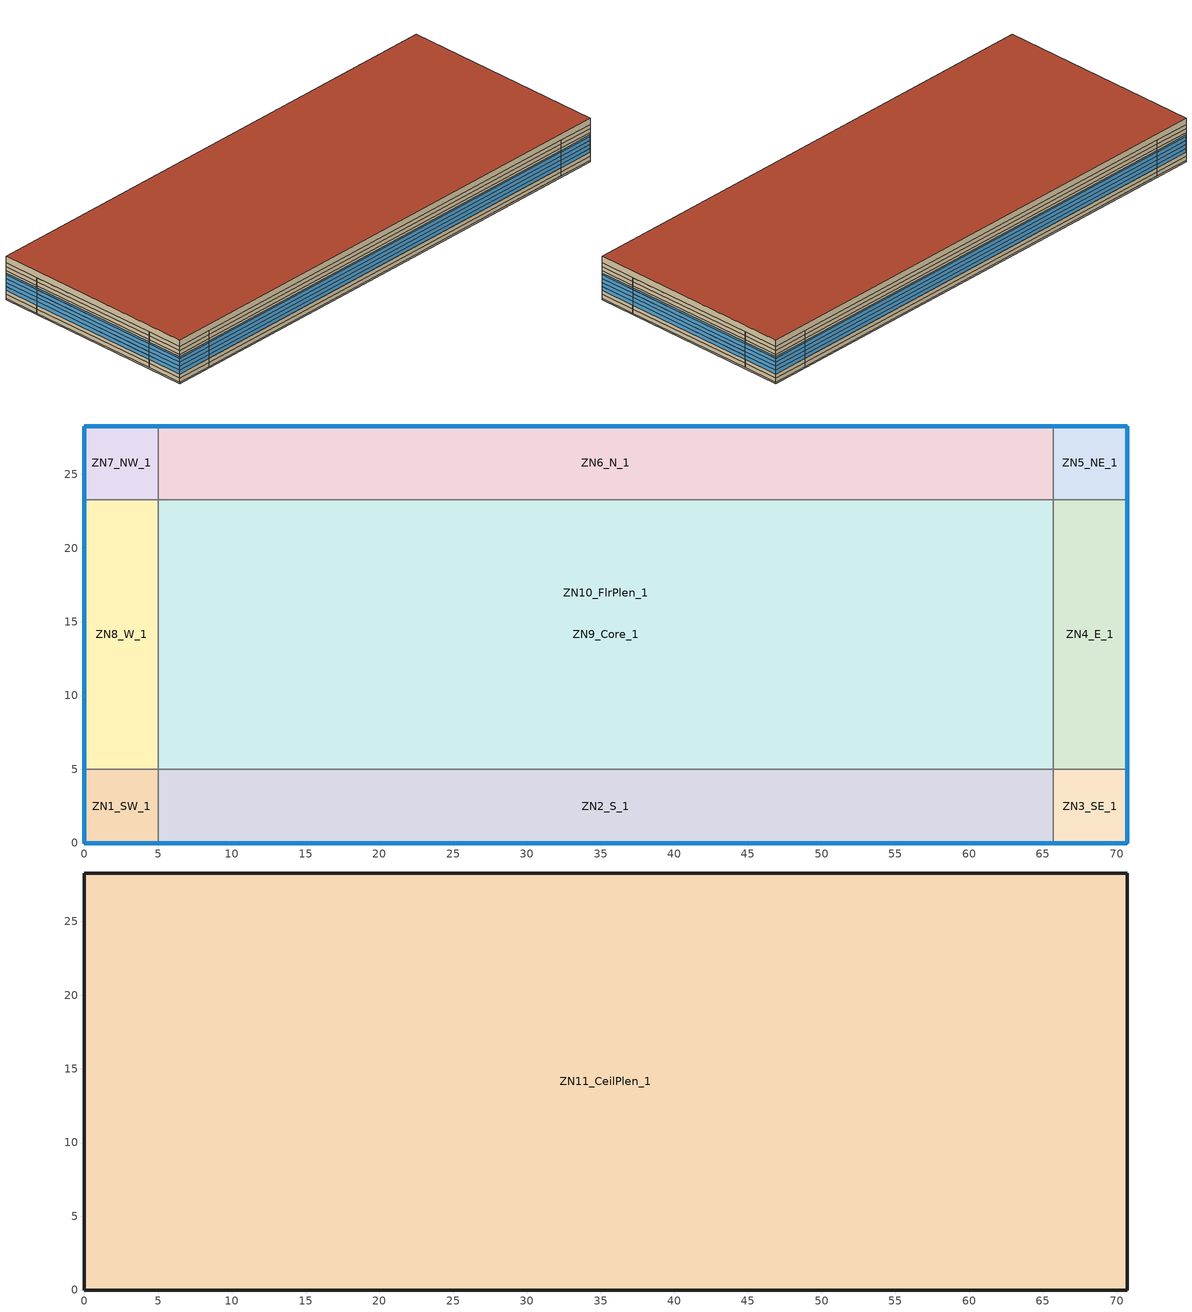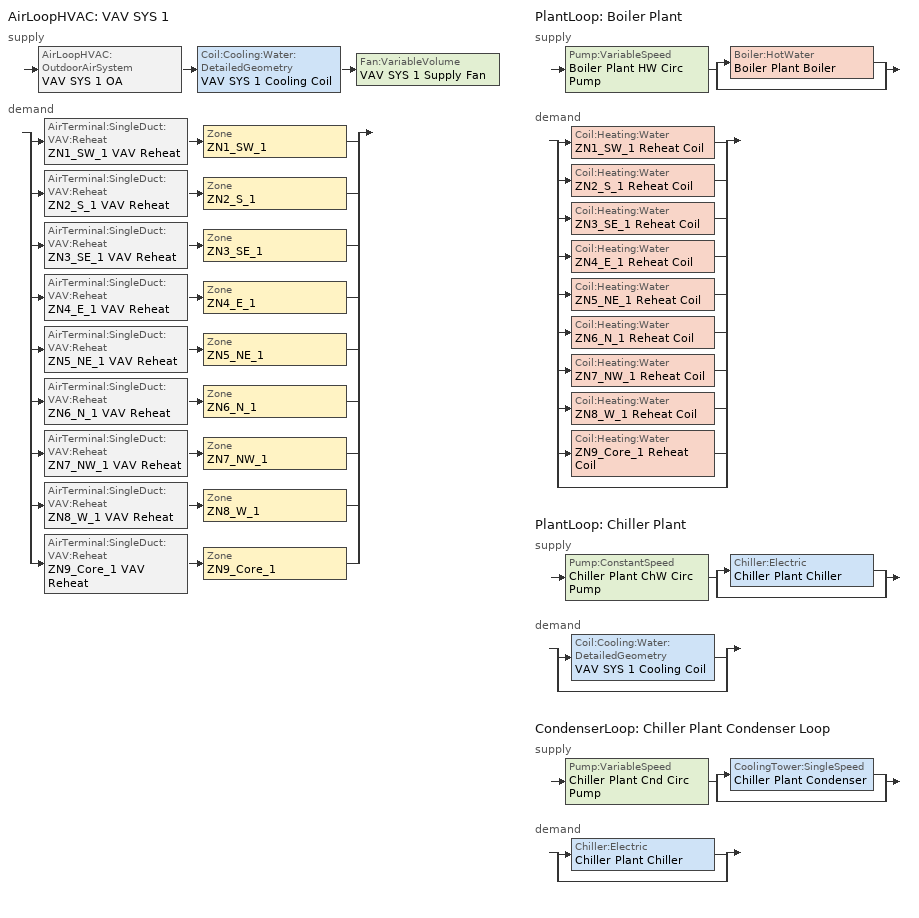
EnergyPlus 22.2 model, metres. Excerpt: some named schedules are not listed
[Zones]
ZN1_SW_1
 floor to ZN10_FlrPlen_1 (Raised-Floor-TopSide): 0,0 0,5 5,5 5,0 z0.2
 wall outside (Ext-wall): 0,5 0,0 5,0 z0.2:0.74; 0,5 0,0 5,0 z0.74:1.29; 0,5 0,0 5,0 z1.29:1.83; 0,5 0,0 5,0 z1.83:2.38; 0,5 0,0 5,0 z2.38:2.92; 0,5 0,0 5,0 z2.92:3.47; 0,5 0,0 5,0 z3.47:4.01; 0,5 0,0 5,0 z4.01:4.56; 0,5 0,0 5,0 z4.56:5.1
 wall to ZN2_S_1 (Int-Wall): 5,0 5,5 z0.2:0.74; 5,0 5,5 z0.74:1.29; 5,0 5,5 z1.29:1.83; 5,0 5,5 z1.83:2.38; 5,0 5,5 z2.38:2.92; 5,0 5,5 z2.92:3.47; 5,0 5,5 z3.47:4.01; 5,0 5,5 z4.01:4.56; 5,0 5,5 z4.56:5.1
 wall to ZN8_W_1 (Int-Wall): 5,5 0,5 z0.2:0.74; 5,5 0,5 z0.74:1.29; 5,5 0,5 z1.29:1.83; 5,5 0,5 z1.83:2.38; 5,5 0,5 z2.38:2.92; 5,5 0,5 z2.92:3.47; 5,5 0,5 z3.47:4.01; 5,5 0,5 z4.01:4.56; 5,5 0,5 z4.56:5.1
 window (nonnorth_window): 0.01,0 4.99,0 / 0,4.99 0,0.01 z1.31:1.82; 0.01,0 4.99,0 / 0,4.99 0,0.01 z1.84:2.37; 0.01,0 4.99,0 / 0,4.99 0,0.01 z2.39:2.91; 0.01,0 4.99,0 / 0,4.99 0,0.01 z2.93:3.46; 0.01,0 4.99,0 / 0,4.99 0,0.01 z3.48:3.69
ZN2_S_1
 floor to ZN10_FlrPlen_1 (Raised-Floor-TopSide): 5,0 5,5 65.71,5 65.71,0 z0.2
 wall outside (Ext-wall): 5,0 65.71,0 z0.2:0.74; 5,0 65.71,0 z0.74:1.29; 5,0 65.71,0 z1.29:1.83; 5,0 65.71,0 z1.83:2.38; 5,0 65.71,0 z2.38:2.92; 5,0 65.71,0 z2.92:3.47; 5,0 65.71,0 z3.47:4.01; 5,0 65.71,0 z4.01:4.56; 5,0 65.71,0 z4.56:5.1
 wall to ZN3_SE_1 (Int-Wall): 65.71,0 65.71,5 z0.2:0.74; 65.71,0 65.71,5 z0.74:1.29; 65.71,0 65.71,5 z1.29:1.83; 65.71,0 65.71,5 z1.83:2.38; 65.71,0 65.71,5 z2.38:2.92; 65.71,0 65.71,5 z2.92:3.47; 65.71,0 65.71,5 z3.47:4.01; 65.71,0 65.71,5 z4.01:4.56; 65.71,0 65.71,5 z4.56:5.1
 wall to ZN9_Core_1 (Int-Wall): 65.71,5 5,5 z0.2:0.74; 65.71,5 5,5 z0.74:1.29; 65.71,5 5,5 z1.29:1.83; 65.71,5 5,5 z1.83:2.38; 65.71,5 5,5 z2.38:2.92; 65.71,5 5,5 z2.92:3.47; 65.71,5 5,5 z3.47:4.01; 65.71,5 5,5 z4.01:4.56; 65.71,5 5,5 z4.56:5.1
 window (nonnorth_window): 5.01,0 65.7,0 z1.31:1.82; 5.01,0 65.7,0 z1.84:2.37; 5.01,0 65.7,0 z2.39:2.91; 5.01,0 65.7,0 z2.93:3.46; 5.01,0 65.7,0 z3.48:3.69
ZN3_SE_1
 floor to ZN10_FlrPlen_1 (Raised-Floor-TopSide): 65.71,0 65.71,5 70.71,5 70.71,0 z0.2
 wall outside (Ext-wall): 65.71,0 70.71,0 70.71,5 z0.2:0.74; 65.71,0 70.71,0 70.71,5 z0.74:1.29; 65.71,0 70.71,0 70.71,5 z1.29:1.83; 65.71,0 70.71,0 70.71,5 z1.83:2.38; 65.71,0 70.71,0 70.71,5 z2.38:2.92; 65.71,0 70.71,0 70.71,5 z2.92:3.47; 65.71,0 70.71,0 70.71,5 z3.47:4.01; 65.71,0 70.71,0 70.71,5 z4.01:4.56; 65.71,0 70.71,0 70.71,5 z4.56:5.1
 wall to ZN4_E_1 (Int-Wall): 70.71,5 65.71,5 z0.2:0.74; 70.71,5 65.71,5 z0.74:1.29; 70.71,5 65.71,5 z1.29:1.83; 70.71,5 65.71,5 z1.83:2.38; 70.71,5 65.71,5 z2.38:2.92; 70.71,5 65.71,5 z2.92:3.47; 70.71,5 65.71,5 z3.47:4.01; 70.71,5 65.71,5 z4.01:4.56; 70.71,5 65.71,5 z4.56:5.1
 window (nonnorth_window): 70.71,0.01 70.71,4.99 / 65.72,0 70.7,0 z1.31:1.82; 70.71,0.01 70.71,4.99 / 65.72,0 70.7,0 z1.84:2.37; 70.71,0.01 70.71,4.99 / 65.72,0 70.7,0 z2.39:2.91; 70.71,0.01 70.71,4.99 / 65.72,0 70.7,0 z2.93:3.46; 70.71,0.01 70.71,4.99 / 65.72,0 70.7,0 z3.48:3.69
ZN4_E_1
 floor to ZN10_FlrPlen_1 (Raised-Floor-TopSide): 65.71,5 65.71,23.28 70.71,23.28 70.71,5 z0.2
 wall outside (Ext-wall): 70.71,5 70.71,23.28 z0.2:0.74; 70.71,5 70.71,23.28 z0.74:1.29; 70.71,5 70.71,23.28 z1.29:1.83; 70.71,5 70.71,23.28 z1.83:2.38; 70.71,5 70.71,23.28 z2.38:2.92; 70.71,5 70.71,23.28 z2.92:3.47; 70.71,5 70.71,23.28 z3.47:4.01; 70.71,5 70.71,23.28 z4.01:4.56; 70.71,5 70.71,23.28 z4.56:5.1
 wall to ZN5_NE_1 (Int-Wall): 70.71,23.28 65.71,23.28 z0.2:0.74; 70.71,23.28 65.71,23.28 z0.74:1.29; 70.71,23.28 65.71,23.28 z1.29:1.83; 70.71,23.28 65.71,23.28 z1.83:2.38; 70.71,23.28 65.71,23.28 z2.38:2.92; 70.71,23.28 65.71,23.28 z2.92:3.47; 70.71,23.28 65.71,23.28 z3.47:4.01; 70.71,23.28 65.71,23.28 z4.01:4.56; 70.71,23.28 65.71,23.28 z4.56:5.1
 wall to ZN9_Core_1 (Int-Wall): 65.71,23.28 65.71,5 z0.2:0.74; 65.71,23.28 65.71,5 z0.74:1.29; 65.71,23.28 65.71,5 z1.29:1.83; 65.71,23.28 65.71,5 z1.83:2.38; 65.71,23.28 65.71,5 z2.38:2.92; 65.71,23.28 65.71,5 z2.92:3.47; 65.71,23.28 65.71,5 z3.47:4.01; 65.71,23.28 65.71,5 z4.01:4.56; 65.71,23.28 65.71,5 z4.56:5.1
 window (nonnorth_window): 70.71,5.01 70.71,23.27 z1.31:1.82; 70.71,5.01 70.71,23.27 z1.84:2.37; 70.71,5.01 70.71,23.27 z2.39:2.91; 70.71,5.01 70.71,23.27 z2.93:3.46; 70.71,5.01 70.71,23.27 z3.48:3.69
ZN5_NE_1
 floor to ZN10_FlrPlen_1 (Raised-Floor-TopSide): 65.71,23.28 65.71,28.28 70.71,28.28 70.71,23.28 z0.2
 wall outside (Ext-wall): 70.71,23.28 70.71,28.28 65.71,28.28 z0.2:0.74; 70.71,23.28 70.71,28.28 65.71,28.28 z0.74:1.29; 70.71,23.28 70.71,28.28 65.71,28.28 z1.29:1.83; 70.71,23.28 70.71,28.28 65.71,28.28 z1.83:2.38; 70.71,23.28 70.71,28.28 65.71,28.28 z2.38:2.92; 70.71,23.28 70.71,28.28 65.71,28.28 z2.92:3.47; 70.71,23.28 70.71,28.28 65.71,28.28 z3.47:4.01; 70.71,23.28 70.71,28.28 65.71,28.28 z4.01:4.56; 70.71,23.28 70.71,28.28 65.71,28.28 z4.56:5.1
 wall to ZN6_N_1 (Int-Wall): 65.71,28.28 65.71,23.28 z0.2:0.74; 65.71,28.28 65.71,23.28 z0.74:1.29; 65.71,28.28 65.71,23.28 z1.29:1.83; 65.71,28.28 65.71,23.28 z1.83:2.38; 65.71,28.28 65.71,23.28 z2.38:2.92; 65.71,28.28 65.71,23.28 z2.92:3.47; 65.71,28.28 65.71,23.28 z3.47:4.01; 65.71,28.28 65.71,23.28 z4.01:4.56; 65.71,28.28 65.71,23.28 z4.56:5.1
 window (nonnorth_window): 70.71,23.29 70.71,28.27 / 70.7,28.28 65.72,28.28 z1.31:1.82; 70.71,23.29 70.71,28.27 / 70.7,28.28 65.72,28.28 z1.84:2.37; 70.71,23.29 70.71,28.27 / 70.7,28.28 65.72,28.28 z2.39:2.91; 70.71,23.29 70.71,28.27 / 70.7,28.28 65.72,28.28 z2.93:3.46; 70.71,23.29 70.71,28.27 / 70.7,28.28 65.72,28.28 z3.48:3.69
ZN6_N_1
 floor to ZN10_FlrPlen_1 (Raised-Floor-TopSide): 5,23.28 5,28.28 65.71,28.28 65.71,23.28 z0.2
 wall outside (Ext-wall): 65.71,28.28 5,28.28 z0.2:0.74; 65.71,28.28 5,28.28 z0.74:1.29; 65.71,28.28 5,28.28 z1.29:1.83; 65.71,28.28 5,28.28 z1.83:2.38; 65.71,28.28 5,28.28 z2.38:2.92; 65.71,28.28 5,28.28 z2.92:3.47; 65.71,28.28 5,28.28 z3.47:4.01; 65.71,28.28 5,28.28 z4.01:4.56; 65.71,28.28 5,28.28 z4.56:5.1
 wall to ZN9_Core_1 (Int-Wall): 5,23.28 65.71,23.28 z0.2:0.74; 5,23.28 65.71,23.28 z0.74:1.29; 5,23.28 65.71,23.28 z1.29:1.83; 5,23.28 65.71,23.28 z1.83:2.38; 5,23.28 65.71,23.28 z2.38:2.92; 5,23.28 65.71,23.28 z2.92:3.47; 5,23.28 65.71,23.28 z3.47:4.01; 5,23.28 65.71,23.28 z4.01:4.56; 5,23.28 65.71,23.28 z4.56:5.1
 wall to ZN7_NW_1 (Int-Wall): 5,28.28 5,23.28 z0.2:0.74; 5,28.28 5,23.28 z0.74:1.29; 5,28.28 5,23.28 z1.29:1.83; 5,28.28 5,23.28 z1.83:2.38; 5,28.28 5,23.28 z2.38:2.92; 5,28.28 5,23.28 z2.92:3.47; 5,28.28 5,23.28 z3.47:4.01; 5,28.28 5,23.28 z4.01:4.56; 5,28.28 5,23.28 z4.56:5.1
 window (nonnorth_window): 65.7,28.28 5.01,28.28 z1.31:1.82; 65.7,28.28 5.01,28.28 z1.84:2.37; 65.7,28.28 5.01,28.28 z2.39:2.91; 65.7,28.28 5.01,28.28 z2.93:3.46; 65.7,28.28 5.01,28.28 z3.48:3.69
ZN7_NW_1
 floor to ZN10_FlrPlen_1 (Raised-Floor-TopSide): 0,23.28 0,28.28 5,28.28 5,23.28 z0.2
 wall outside (Ext-wall): 5,28.28 0,28.28 0,23.28 z0.2:0.74; 5,28.28 0,28.28 0,23.28 z0.74:1.29; 5,28.28 0,28.28 0,23.28 z1.29:1.83; 5,28.28 0,28.28 0,23.28 z1.83:2.38; 5,28.28 0,28.28 0,23.28 z2.38:2.92; 5,28.28 0,28.28 0,23.28 z2.92:3.47; 5,28.28 0,28.28 0,23.28 z3.47:4.01; 5,28.28 0,28.28 0,23.28 z4.01:4.56; 5,28.28 0,28.28 0,23.28 z4.56:5.1
 wall to ZN8_W_1 (Int-Wall): 0,23.28 5,23.28 z0.2:0.74; 0,23.28 5,23.28 z0.74:1.29; 0,23.28 5,23.28 z1.29:1.83; 0,23.28 5,23.28 z1.83:2.38; 0,23.28 5,23.28 z2.38:2.92; 0,23.28 5,23.28 z2.92:3.47; 0,23.28 5,23.28 z3.47:4.01; 0,23.28 5,23.28 z4.01:4.56; 0,23.28 5,23.28 z4.56:5.1
 window (nonnorth_window): 4.99,28.28 0.01,28.28 / 0,28.27 0,23.29 z1.31:1.82; 4.99,28.28 0.01,28.28 / 0,28.27 0,23.29 z1.84:2.37; 4.99,28.28 0.01,28.28 / 0,28.27 0,23.29 z2.39:2.91; 4.99,28.28 0.01,28.28 / 0,28.27 0,23.29 z2.93:3.46; 4.99,28.28 0.01,28.28 / 0,28.27 0,23.29 z3.48:3.69
ZN8_W_1
 floor to ZN10_FlrPlen_1 (Raised-Floor-TopSide): 0,5 0,23.28 5,23.28 5,5 z0.2
 wall outside (Ext-wall): 0,23.28 0,5 z0.2:0.74; 0,23.28 0,5 z0.74:1.29; 0,23.28 0,5 z1.29:1.83; 0,23.28 0,5 z1.83:2.38; 0,23.28 0,5 z2.38:2.92; 0,23.28 0,5 z2.92:3.47; 0,23.28 0,5 z3.47:4.01; 0,23.28 0,5 z4.01:4.56; 0,23.28 0,5 z4.56:5.1
 wall to ZN9_Core_1 (Int-Wall): 5,5 5,23.28 z0.2:0.74; 5,5 5,23.28 z0.74:1.29; 5,5 5,23.28 z1.29:1.83; 5,5 5,23.28 z1.83:2.38; 5,5 5,23.28 z2.38:2.92; 5,5 5,23.28 z2.92:3.47; 5,5 5,23.28 z3.47:4.01; 5,5 5,23.28 z4.01:4.56; 5,5 5,23.28 z4.56:5.1
 window (nonnorth_window): 0,23.27 0,5.01 z1.31:1.82; 0,23.27 0,5.01 z1.84:2.37; 0,23.27 0,5.01 z2.39:2.91; 0,23.27 0,5.01 z2.93:3.46; 0,23.27 0,5.01 z3.48:3.69
ZN9_Core_1
 floor to ZN10_FlrPlen_1 (Raised-Floor-TopSide): 5,5 5,23.28 65.71,23.28 65.71,5 z0.2
ZN10_FlrPlen_1
 floor ground (Ext-slab): 0,0 0,28.28 70.71,28.28 70.71,0 z0
 wall outside (Ext-wall): 70.71,0 70.71,28.28 0,28.28 0,0 70.71,0 z0:0.2
ZN11_CeilPlen_1
 floor to ZN9_Core_1 (dropceiling): 5,5 5,23.28 65.71,23.28 65.71,5 z5.1
 floor to ZN4_E_1 (dropceiling): 65.71,5 65.71,23.28 70.71,23.28 70.71,5 z5.1
 floor to ZN5_NE_1 (dropceiling): 65.71,23.28 65.71,28.28 70.71,28.28 70.71,23.28 z5.1
 floor to ZN7_NW_1 (dropceiling): 0,23.28 0,28.28 5,28.28 5,23.28 z5.1
 floor to ZN6_N_1 (dropceiling): 5,23.28 5,28.28 65.71,28.28 65.71,23.28 z5.1
 floor to ZN3_SE_1 (dropceiling): 65.71,0 65.71,5 70.71,5 70.71,0 z5.1
 floor to ZN1_SW_1 (dropceiling): 0,0 0,5 5,5 5,0 z5.1
 floor to ZN2_S_1 (dropceiling): 5,0 5,5 65.71,5 65.71,0 z5.1
 floor to ZN8_W_1 (dropceiling): 0,5 0,23.28 5,23.28 5,5 z5.1
 wall outside (Ext-wall): 70.71,0 70.71,28.28 0,28.28 0,0 70.71,0 z5.1:6
 roof outside (Roof): 0,28.28 0,0 70.71,0 70.71,28.28 z6
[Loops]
AirLoopHVAC 'VAV SYS 1'
 supply: AirLoopHVAC:OutdoorAirSystem 'VAV SYS 1 OA' > Coil:Cooling:Water:DetailedGeometry 'VAV SYS 1 Cooling Coil' > Fan:VariableVolume 'VAV SYS 1 Supply Fan'
 demand: split
  | AirTerminal:SingleDuct:VAV:Reheat 'ZN1_SW_1 VAV Reheat' > Zone 'ZN1_SW_1'
  | AirTerminal:SingleDuct:VAV:Reheat 'ZN2_S_1 VAV Reheat' > Zone 'ZN2_S_1'
  | AirTerminal:SingleDuct:VAV:Reheat 'ZN3_SE_1 VAV Reheat' > Zone 'ZN3_SE_1'
  | AirTerminal:SingleDuct:VAV:Reheat 'ZN4_E_1 VAV Reheat' > Zone 'ZN4_E_1'
  | AirTerminal:SingleDuct:VAV:Reheat 'ZN5_NE_1 VAV Reheat' > Zone 'ZN5_NE_1'
  | AirTerminal:SingleDuct:VAV:Reheat 'ZN6_N_1 VAV Reheat' > Zone 'ZN6_N_1'
  | AirTerminal:SingleDuct:VAV:Reheat 'ZN7_NW_1 VAV Reheat' > Zone 'ZN7_NW_1'
  | AirTerminal:SingleDuct:VAV:Reheat 'ZN8_W_1 VAV Reheat' > Zone 'ZN8_W_1'
  | AirTerminal:SingleDuct:VAV:Reheat 'ZN9_Core_1 VAV Reheat' > Zone 'ZN9_Core_1'
PlantLoop 'Boiler Plant'
 supply: Pump:VariableSpeed 'Boiler Plant HW Circ Pump' > split
  | Boiler:HotWater 'Boiler Plant Boiler'
  | bypass
 demand: split
  | Coil:Heating:Water 'ZN1_SW_1 Reheat Coil'
  | Coil:Heating:Water 'ZN2_S_1 Reheat Coil'
  | Coil:Heating:Water 'ZN3_SE_1 Reheat Coil'
  | Coil:Heating:Water 'ZN4_E_1 Reheat Coil'
  | Coil:Heating:Water 'ZN5_NE_1 Reheat Coil'
  | Coil:Heating:Water 'ZN6_N_1 Reheat Coil'
  | Coil:Heating:Water 'ZN7_NW_1 Reheat Coil'
  | Coil:Heating:Water 'ZN8_W_1 Reheat Coil'
  | Coil:Heating:Water 'ZN9_Core_1 Reheat Coil'
  | bypass
PlantLoop 'Chiller Plant'
 supply: Pump:ConstantSpeed 'Chiller Plant ChW Circ Pump' > split
  | Chiller:Electric 'Chiller Plant Chiller'
  | bypass
 demand: split
  | Coil:Cooling:Water:DetailedGeometry 'VAV SYS 1 Cooling Coil'
  | bypass
CondenserLoop 'Chiller Plant Condenser Loop'
 supply: Pump:VariableSpeed 'Chiller Plant Cnd Circ Pump' > split
  | CoolingTower:SingleSpeed 'Chiller Plant Condenser'
  | bypass
 demand: split
  | Chiller:Electric 'Chiller Plant Chiller'
  | bypass
[Building]
AutoBuilt model: Loads convergence tolerance value=0.04; Maximum number of warmup days=25; Minimum number of warmup days=6; North axis=0; Solar distribution=FullInteriorAndExterior; Temperature convergence tolerance value=0.2; Terrain=City
[Site:GroundTemperature:BuildingSurface]
19.96, 19.94, 19.99, 20.04, 20.09, 20.17, 20.21, 20.24, 20.23, 20.2, 20.17, 20.12
[Site:Location]
CHICAGO_IL_USA TMY2-94846: Elevation=190; Latitude=41.78; Longitude=-87.75; Time zone=-6
[SizingPeriod:DesignDay] Barometric pressure=99063; Day of month=21; Daylight saving time indicator=No; Humidity condition type=WetBulb; Rain indicator=No; Snow indicator=No; Solar model indicator=ASHRAEClearSky
Name | Daily dry bulb temperature range | Day type | Maximum dry bulb temperature | Month | Sky clearness | Wetbulb or dewpoint at maximum dry bulb | Wind direction | Wind speed
CHICAGO Ann Clg .4% Condns DB=>MWB | 10.7 | SummerDesignDay | 33.2 | 7 | 1 | 23.8 | 230 | 5.3
CHICAGO Ann Htg 99.6% Condns DB | 0 | WinterDesignDay | -20.6 | 1 | 0 | -20.6 | 270 | 4.9
[Construction]
DropCeiling: AC02
Ext-slab: ASHRAE 90.1-1999_Table B-17_MAT-CC05 8 HW CONCRETE, ASHRAE 90.1-1999_Table B-17_CP02 CARPET PAD
Ext-wall: ASHRAE 90.1-1999_Table B-17_MAT-SHEATH, ASHRAE 90.1-1999_Table B-17_INS-wall-R_13, ASHRAE 90.1-1999_Table B-17_GP01 1/2 GYPSUM
Int-Wall: ASHRAE 90.1-1999_Table B-17_GP01 5/8 GYPSUM, ASHRAE 90.1-1999_Table B-17_GP01 5/8 GYPSUM
InteriorFurnishings: Wood 6inch
Raised-Floor-TopSide: 1.5  MW CONCRETE, CP02 CARPET PAD
Roof: ASHRAE 90.1-1999_Table B-17_ROOFING - BUILT UP ROOFING - 3 /, ASHRAE 90.1-1999_Table B-17_INS-Roof-R_15, ASHRAE 90.1-1999_Table B-17_MAT-METAL
nonnorth_window: ASHRAE 90.1-1999_Table B-17_CLEAR 3MM(37)_1, ASHRAE 90.1-1999_Table B-17_AIR 6MM(37), ASHRAE 90.1-1999_Table B-17_CLEAR 3MM(37)_1
[Material] Solar absorptance=0.7; Thermal absorptance=0.9
Name | Conductivity | Density | Roughness | Specific heat | Thickness | Visible absorptance
1.5  MW CONCRETE | 0.858 | 1968 | Rough | 836.8 | 0.038 | 0.7
AC02 | 0.057 | 288 | MediumSmooth | 1339 | 0.0127 | 0.7
ASHRAE 90.1-1999_Table B-17_GP01 1/2 GYPSUM | 0.16 | 800 | Smooth | 1090 | 0.0127 | 0.5
ASHRAE 90.1-1999_Table B-17_GP01 5/8 GYPSUM | 0.16 | 800 | Smooth | 1090 | 0.0159 | 0.5
ASHRAE 90.1-1999_Table B-17_INS-Roof-R_15 | 0.049 | 265 | MediumRough | 836.8 | 0.1295 | 0.7
ASHRAE 90.1-1999_Table B-17_INS-wall-R_13 | 0.045 | 265 | MediumRough | 836.8 | 0.0812 | 0.7
ASHRAE 90.1-1999_Table B-17_MAT-CC05 8 HW CONCRETE | 1.311 | 2240 | Rough | 836.8 | 0.2032 | 0.7
ASHRAE 90.1-1999_Table B-17_MAT-METAL | 45.006 | 7680 | MediumSmooth | 418.4 | 0.0015 | 0.3
ASHRAE 90.1-1999_Table B-17_ROOFING - BUILT UP ROOFING - 3 / | 0.16 | 1121.29 | VeryRough | 1460 | 0.0095 | 0.7
Wood 6inch | 0.12 | 540 | MediumSmooth | 1210 | 0.15 | 0.7
[Material:NoMass] Solar absorptance=0.7; Thermal absorptance=0.9; Visible absorptance=0.7
Name | Roughness | Thermal resistance
ASHRAE 90.1-1999_Table B-17_CP02 CARPET PAD | VeryRough | 0.2165
ASHRAE 90.1-1999_Table B-17_MAT-SHEATH | Rough | 0.3626
CP02 CARPET PAD | VeryRough | 0.21648
[WindowMaterial:Gas]
ASHRAE 90.1-1999_Table B-17_AIR 6MM(37): Gas type=Air; Thickness=0.0063
[WindowMaterial:Glazing]
ASHRAE 90.1-1999_Table B-17_CLEAR 3MM(37)_1: Back side infrared hemispherical emissivity=0.84; Back side solar reflectance at normal incidence=0.075; Back side visible reflectance at normal incidence=0.081; Conductivity=2.5; Front side infrared hemispherical emissivity=0.84; Front side solar reflectance at normal incidence=0.075; Front side visible reflectance at normal incidence=0.081; Infrared transmittance at normal incidence=0; Optical data type=SpectralAverage; Solar transmittance at normal incidence=0.438; Thickness=0.003; Visible transmittance at normal incidence=0.898
[AirLoopHVAC]
VAV SYS 1: Design supply air flow rate=Autosize
[AirTerminal:SingleDuct:VAV:Reheat] Availability schedule=ReheatCoilAvailSched; Constant minimum air flow fraction=0.3; Convergence tolerance=0.001; Damper heating action=ReverseWithLimits; Maximum air flow rate=Autosize; Maximum flow fraction during reheat=Autosize; Maximum flow per zone floor area during reheat=Autosize; Maximum hot water or steam flow rate=Autosize; Minimum hot water or steam flow rate=0; Zone minimum air flow input method=Constant
Name | Reheat coil
ZN1_SW_1 VAV Reheat | ZN1_SW_1 Reheat Coil
ZN2_S_1 VAV Reheat | ZN2_S_1 Reheat Coil
ZN3_SE_1 VAV Reheat | ZN3_SE_1 Reheat Coil
ZN4_E_1 VAV Reheat | ZN4_E_1 Reheat Coil
ZN5_NE_1 VAV Reheat | ZN5_NE_1 Reheat Coil
ZN6_N_1 VAV Reheat | ZN6_N_1 Reheat Coil
ZN7_NW_1 VAV Reheat | ZN7_NW_1 Reheat Coil
ZN8_W_1 VAV Reheat | ZN8_W_1 Reheat Coil
ZN9_Core_1 VAV Reheat | ZN9_Core_1 Reheat Coil
[AvailabilityManager:Scheduled]
VAV SYS 1 Availability 1: Schedule=FAN_SCH
[Boiler:HotWater]
Boiler Plant Boiler: Boiler flow mode=LeavingSetpointModulated; Design water flow rate=Autosize; Efficiency curve temperature evaluation variable=LeavingBoiler; Fuel type=NaturalGas; Maximum part load ratio=1.2; Minimum part load ratio=0; Nominal capacity=Autosize; Nominal thermal efficiency=0.9; Normalized boiler efficiency curve=BoilerEfficiency; Optimum part load ratio=1; Water outlet upper temperature limit=100
[Chiller:Electric]
Chiller Plant Chiller: Chilled water outlet temperature lower limit=5; Chiller flow mode=ConstantFlow; Condenser type=WaterCooled; Design chilled water flow rate=Autosize; Design chilled water outlet temperature=6.67; Design condenser fluid flow rate=Autosize; Design condenser inlet temperature=35; Maximum part load ratio=1; Minimum part load ratio=0; Nominal capacity=Autosize; Nominal cop=5; Optimum part load ratio=0.65; Temperature rise coefficient=2.778; Coefficient 1 of capacity ratio curve=0.9949; Coefficient 1 of full load ratio curve=0.03303; Coefficient 1 of power ratio curve=2.333; Coefficient 2 of capacity ratio curve=-0.045954; Coefficient 2 of full load ratio curve=0.6852; Coefficient 2 of power ratio curve=-1.975; Coefficient 3 of capacity ratio curve=-0.0013543; Coefficient 3 of full load ratio curve=0.2818; Coefficient 3 of power ratio curve=0.6121
[Coil:Cooling:Water:DetailedGeometry]
VAV SYS 1 Cooling Coil: Availability schedule=CoolingCoilAvailSched; Coil depth=Autosize; Fin diameter=Autosize; Fin spacing=0.0018; Fin surface area=Autosize; Fin thermal conductivity=204; Fin thickness=0.0015; Maximum water flow rate=Autosize; Minimum airflow area=Autosize; Number of tube rows=4; Number of tubes per row=Autosize; Total tube inside area=Autosize; Tube depth spacing=0.026; Tube inside diameter=0.01445; Tube outside diameter=0.0159; Tube outside surface area=Autosize; Tube thermal conductivity=386
[Coil:Heating:Water] Availability schedule=ReheatCoilAvailSched; Maximum water flow rate=Autosize; Performance input method=UFactorTimesAreaAndDesignWaterFlowRate; Rated capacity=Autosize; Rated inlet air temperature=16.6; Rated inlet water temperature=82.2; Rated outlet air temperature=32.2; Rated outlet water temperature=71.1; U factor times area value=Autosize
ZN1_SW_1 Reheat Coil; ZN2_S_1 Reheat Coil; ZN3_SE_1 Reheat Coil; ZN4_E_1 Reheat Coil; ZN5_NE_1 Reheat Coil; ZN6_N_1 Reheat Coil; ZN7_NW_1 Reheat Coil; ZN8_W_1 Reheat Coil; ZN9_Core_1 Reheat Coil
[CondenserEquipmentList]
Chiller Plant Condenser plant: Chiller Plant Condenser, CoolingTower:SingleSpeed
[CondenserEquipmentOperationSchemes]
Chiller Plant Condenser Loop Operation: Control scheme 1=Chiller Plant Condenser Only; Control scheme 1 schedule=PlantOnSched
[CondenserLoop]
Chiller Plant Condenser Loop: Condenser equipment operation scheme=Chiller Plant Condenser Loop Operation; Condenser loop volume=Autocalculate; Fluid type=Water; Load distribution scheme=SequentialLoad; Maximum loop flow rate=Autosize; Maximum loop temperature=80; Minimum loop flow rate=0; Minimum loop temperature=5
[Controller:OutdoorAir]
ControllerVAV SYS 1 OA: Economizer control action type=ModulateFlow; Economizer control type=FixedDryBulb; Economizer maximum limit dry bulb temperature=19; Economizer minimum limit dry bulb temperature=4; Lockout type=NoLockout; Maximum outdoor air flow rate=Autosize; Minimum limit type=FixedMinimum; Minimum outdoor air flow rate=Autosize; Minimum outdoor air schedule=MinOA_Sched
[Controller:WaterCoil]
VAV SYS 1 Cooling Coil Controller: Action=Reverse; Actuator variable=Flow; Control variable=Temperature; Maximum actuated flow=Autosize; Minimum actuated flow=0
[CoolingTower:SingleSpeed]
Chiller Plant Condenser: Design air flow rate=Autosize; Design fan power=Autosize; Design u factor times area value=Autosize; Design water flow rate=Autosize; Free convection regime air flow rate=Autocalculate; Free convection regime u factor times area value=Autocalculate
[DesignSpecification:OutdoorAir] Outdoor air flow per person=0.01; Outdoor air flow per zone=0; Outdoor air flow per zone floor area=0; Outdoor air method=Flow/Person
SZ DSOA ZN1_SW_1; SZ DSOA ZN2_S_1; SZ DSOA ZN3_SE_1; SZ DSOA ZN4_E_1; SZ DSOA ZN5_NE_1; SZ DSOA ZN6_N_1; SZ DSOA ZN7_NW_1; SZ DSOA ZN8_W_1; SZ DSOA ZN9_Core_1
[ElectricEquipment] Design level calculation method=EquipmentLevel; Fraction latent=0; Fraction lost=0; Fraction radiant=0.5; Schedule=BLDG_EQUIP_SCH
Name | Design level | Zone or zonelist or space or spacelist
ZN1_SW_1 | 375 | ZN1_SW_1
ZN2_S_1 | 4553.301 | ZN2_S_1
ZN3_SE_1 | 375 | ZN3_SE_1
ZN4_E_1 | 1371.32 | ZN4_E_1
ZN5_NE_1 | 375 | ZN5_NE_1
ZN6_N_1 | 4553.301 | ZN6_N_1
ZN7_NW_1 | 375 | ZN7_NW_1
ZN8_W_1 | 1371.32 | ZN8_W_1
ZN9_Core_1 | 16650.8 | ZN9_Core_1
[Exterior:Lights]
Exterior Facade Lighting: Control option=AstronomicalClock; Design level=296.985; Schedule=ALWAYS_ON
[Fan:VariableVolume]
VAV SYS 1 Supply Fan: Availability schedule=FAN_SCH; Fan power coefficient 1=0.350712; Fan power coefficient 2=0.308505; Fan power coefficient 3=-0.541374; Fan power coefficient 4=0.871988; Fan power coefficient 5=0; Fan power minimum flow fraction=0.25; Fan power minimum flow rate input method=Fraction; Fan total efficiency=0.7; Maximum flow rate=Autosize; Motor efficiency=0.9; Motor in airstream fraction=1; Pressure rise=500
[Fan:ZoneExhaust] Availability schedule=HVACOperationSchd; Fan total efficiency=0.6; Maximum flow rate=0.15; Pressure rise=125
Zone 9 Exhaust Fan 1; Zone 9 Exhaust Fan 2
[InternalMass] Construction=InteriorFurnishings
Name | Zone or zonelist | Surface area
ZN1_SW_1 | ZN1_SW_1 | 50
ZN2_S_1 | ZN2_S_1 | 607.107
ZN3_SE_1 | ZN3_SE_1 | 50
ZN4_E_1 | ZN4_E_1 | 182.843
ZN5_NE_1 | ZN5_NE_1 | 50
ZN6_N_1 | ZN6_N_1 | 607.107
ZN7_NW_1 | ZN7_NW_1 | 50
ZN8_W_1 | ZN8_W_1 | 182.843
ZN9_Core_1 | ZN9_Core_1 | 2220.101
[Lights] Design level calculation method=LightingLevel; End use subcategory=GeneralLights; Fraction radiant=0.2; Fraction replaceable=0; Fraction visible=0.2; Return air fraction=0.4; Schedule=BLDG_LIGHT_SCH
Name | Lighting level | Zone or zonelist or space or spacelist
ZN1_SW_1 | 275 | ZN1_SW_1
ZN2_S_1 | 3339.087 | ZN2_S_1
ZN3_SE_1 | 275 | ZN3_SE_1
ZN4_E_1 | 1005.635 | ZN4_E_1
ZN5_NE_1 | 275 | ZN5_NE_1
ZN6_N_1 | 3339.087 | ZN6_N_1
ZN7_NW_1 | 275 | ZN7_NW_1
ZN8_W_1 | 1005.635 | ZN8_W_1
ZN9_Core_1 | 12210.6 | ZN9_Core_1
[People] Activity level schedule=ACTIVITY_SCH; Air velocity schedule=AIR_VELO_SCH; Carbon dioxide generation rate=3.82e-08; Clothing insulation calculation method=ClothingInsulationSchedule; Clothing insulation schedule=CLOTHING_SCH; Fraction radiant=0.3; Mean radiant temperature calculation type=ZoneAveraged; Number of people calculation method=People; Number of people schedule=BLDG_OCC_SCH; Thermal comfort model 1 type=Fanger; Work efficiency schedule=WORK_EFF_SCH
Name | Number of people | Zone or zonelist or space or spacelist
ZN1_SW_1 | 1.25 | ZN1_SW_1
ZN2_S_1 | 15.178 | ZN2_S_1
ZN3_SE_1 | 1.25 | ZN3_SE_1
ZN4_E_1 | 4.571 | ZN4_E_1
ZN5_NE_1 | 1.25 | ZN5_NE_1
ZN6_N_1 | 15.178 | ZN6_N_1
ZN7_NW_1 | 1.25 | ZN7_NW_1
ZN8_W_1 | 4.571 | ZN8_W_1
ZN9_Core_1 | 55.503 | ZN9_Core_1
[PlantEquipmentList]
Boiler Plant heating plant: Boiler Plant Boiler, Boiler:HotWater
Chiller Plant ChW Plant: Chiller Plant Chiller, Chiller:Electric
[PlantEquipmentOperation:CoolingLoad] Load range 1 lower limit=0
Name | Load range 1 upper limit | Range 1 equipment list
Chiller Plant ChW Supply | 1e+15 | Chiller Plant ChW Plant
Chiller Plant Condenser Only | 1e+12 | Chiller Plant Condenser plant
[PlantEquipmentOperation:HeatingLoad]
Boiler Plant Heat Supply: Load range 1 lower limit=0; Load range 1 upper limit=1e+15; Range 1 equipment list=Boiler Plant heating plant
[PlantEquipmentOperationSchemes] Control scheme 1 schedule=PlantOnSched
Name | Control scheme 1
Boiler Plant Operation | Boiler Plant Heat Supply
Chiller Plant Operation | Chiller Plant ChW Supply
[PlantLoop] Fluid type=Water; Load distribution scheme=Optimal; Maximum loop flow rate=Autosize; Minimum loop flow rate=0; Plant loop volume=Autocalculate
Name | Maximum loop temperature | Minimum loop temperature | Plant equipment operation scheme
Boiler Plant | 100 | 10 | Boiler Plant Operation
Chiller Plant | 98 | 1 | Chiller Plant Operation
[Pump:ConstantSpeed]
Chiller Plant ChW Circ Pump: Design flow rate=Autosize; Design power consumption=Autosize; Design pump head=179352; Fraction of motor inefficiencies to fluid stream=0; Motor efficiency=0.9; Pump control type=Intermittent
[Pump:VariableSpeed] Design maximum flow rate=Autosize; Design minimum flow rate=0; Design power consumption=Autosize; Design pump head=179352; Fraction of motor inefficiencies to fluid stream=0; Motor efficiency=0.9; Pump control type=Intermittent; Coefficient 1 of the part load performance curve=0; Coefficient 2 of the part load performance curve=1; Coefficient 3 of the part load performance curve=0; Coefficient 4 of the part load performance curve=0
Boiler Plant HW Circ Pump; Chiller Plant Cnd Circ Pump
[RoomAir:TemperaturePattern:ConstantGradient]
Name | Control integer for pattern control schedule | Exhaust air offset | Return air offset | Room air temperature pattern constant gradient | Temperature gradient | Thermostat offset
RoomAir:TemperaturePattern:ConstantGradient 1 | 10002 | 0 | 0.5 | two tenths C per Meter | 0.2 | 0
RoomAir:TemperaturePattern:ConstantGradient 2 | 1001 | 1 | 1 | One C per Meter | 1 | 0
RoomAir:TemperaturePattern:ConstantGradient 3 | 1000 | 0 | 0 | Null Gradient | 0 | 0
RoomAir:TemperaturePattern:ConstantGradient 4 | 10005 | 1 | 1 | half C per Meter | 0.5 | 0
RoomAir:TemperaturePattern:ConstantGradient 5 | 1002 | 1.2 | 1.2 | Two C per Meter | 2 | -0.2
[RoomAir:TemperaturePattern:NondimensionalHeight]
UFAD Approximation: Control integer for pattern control schedule=3001; Exhaust air offset=1.75; Pair delta adjacent air temperature 1=-1.8; Pair zeta nondimensional height 1=0.05; Pair delta adjacent air temperature 2=-1.7; Pair zeta nondimensional height 2=0.1; Pair delta adjacent air temperature 3=-0.8; Pair zeta nondimensional height 3=0.2; Pair delta adjacent air temperature 4=-0.2; Pair zeta nondimensional height 4=0.3; Pair delta adjacent air temperature 5=0.5; Pair zeta nondimensional height 5=0.4; Pair delta adjacent air temperature 6=0.8; Pair zeta nondimensional height 6=0.5; Pair delta adjacent air temperature 7=1.2; Pair zeta nondimensional height 7=0.6; Pair delta adjacent air temperature 8=1.4; Pair zeta nondimensional height 8=0.7; Pair delta adjacent air temperature 9=1.4; Pair zeta nondimensional height 9=0.8; Pair delta adjacent air temperature 10=1.42; Pair zeta nondimensional height 10=0.9; Pair delta adjacent air temperature 11=1.44; Pair zeta nondimensional height 11=0.95; Return air offset=1.5; Thermostat offset=0
[RoomAir:TemperaturePattern:SurfaceMapping] Exhaust air offset=0; Return air offset=0.5; Thermostat offset=0
Name | Control integer for pattern control schedule | Delta adjacent air temperature pair 1 | Surface name pair 1 | Delta adjacent air temperature pair 2 | Surface name pair 2 | Delta adjacent air temperature pair 3 | Surface name pair 3 | Delta adjacent air temperature pair 4 | Surface name pair 4 | Delta adjacent air temperature pair 5 | Surface name pair 5 | Delta adjacent air temperature pair 6 | Surface name pair 6 | Delta adjacent air temperature pair 7 | Surface name pair 7 | Delta adjacent air temperature pair 8 | Surface name pair 8 | Delta adjacent air temperature pair 9 | Surface name pair 9
GroundFloor SW Corner Hot Near South Wall | 4101 | 0.8 | ZN1_SW_1:S_ExtWall:1 | 0.9 | ZN1_SW_1:S_ExtWall:2 | 1 | ZN1_SW_1:S_ExtWall:3 | 1.1 | ZN1_SW_1:S_ExtWall:4 | 1.3 | ZN1_SW_1:S_ExtWall:5 | 1.5 | ZN1_SW_1:S_ExtWall:6 | 1.7 | ZN1_SW_1:S_ExtWall:7 | 2.1 | ZN1_SW_1:S_ExtWall:8 | 2.4 | ZN1_SW_1:S_ExtWall:9
GroundFloor SW Corner Hot Near West Wall | 4001 | 0.2 | ZN1_SW_1:W_ExtWall:1 | 0.3 | ZN1_SW_1:W_ExtWall:2 | 0.4 | ZN1_SW_1:W_ExtWall:3 | 0.8 | ZN1_SW_1:W_ExtWall:4 | 1 | ZN1_SW_1:W_ExtWall:5 | 1.3 | ZN1_SW_1:W_ExtWall:6 | 1.4 | ZN1_SW_1:W_ExtWall:7 | 1.5 | ZN1_SW_1:W_ExtWall:8 | 1.5 | ZN1_SW_1:W_ExtWall:9
[RoomAir:TemperaturePattern:TwoGradient] Exhaust air height=3.5; Return air height=4.5; Thermostat height=1.1
Name | Control integer for pattern control schedule | Gradient interpolation mode | Lower temperature bound | Room air temperature pattern two gradient | Temperature gradient lower bound | Temperature gradient upper bound | Upper temperature bound | Lower heat rate bound | Upper heat rate bound
RoomAir:TemperaturePattern:TwoGradient 1 | 2002 | OutdoorDryBulbTemperature | 15 | Mixed to one C per M by Outdoor DB | 0 | 1 | 26
RoomAir:TemperaturePattern:TwoGradient 2 | 2003 | ZoneAndOutdoorTemperatureDifference | -2 | Mixed to one C per M by Delta DB | 0 | 1 | 6
RoomAir:TemperaturePattern:TwoGradient 3 | 2004 | SensibleCoolingLoad |  | Mixed to one C per M by Cooling Load | 0 | 1 |  | 400 | 3500
RoomAir:TemperaturePattern:TwoGradient 4 | 2005 | SensibleHeatingLoad |  | Mixed to one C per M by Cooling Load | 0 | 1 |  | 300 | 2000
RoomAir:TemperaturePattern:TwoGradient 5 | 2001 | ZoneDryBulbTemperature | 21 | Mixed from one C per M by Zone DB | 1 | 0 | 23.5
[RoomAir:TemperaturePattern:UserDefined]
Name | Zone | Availability schedule | Pattern control schedule
Core Air Temp Contrls | ZN9_Core_1 | Always_on | ZN9 Roomair Pattern Sched
East Air Temp Contrls | ZN4_E_1 | HVACOperationSchd | ZN4 Roomair Pattern Sched
Ground Floor South Air Temp Contrls | ZN2_S_1 | Always_on | ZN2 Roomair Pattern Sched
North Air Temp Contrls | ZN6_N_1 | Always_on | ZN6 Roomair Pattern Sched
North East Air Temp Contrls | ZN5_NE_1 | Always_on | ZN5 Roomair Pattern Sched
North West Air Temp Contrls | ZN7_NW_1 | Always_on | ZN7 Roomair Pattern Sched
South East Corner Air Temp Contrls | ZN3_SE_1 | HVACOperationSchd | ZN3 Roomair Pattern Sched
South West Air Temp Contrls | ZN1_SW_1 | Always_on | SW corner office roomair sched
West Air Temp Contrls | ZN8_W_1 | Always_on | ZN8 Roomair Pattern Sched
[RoomAirModelType] Air temperature coupling strategy=Indirect; Room air modeling type=UserDefined
Name | Zone
Core Air | ZN9_Core_1
East Air | ZN4_E_1
GroundFloor_South | ZN2_S_1
North Air | ZN6_N_1
North East Air | ZN5_NE_1
North West Air | ZN7_NW_1
South East Corner Air | ZN3_SE_1
South West Corner | ZN1_SW_1
West Air | ZN8_W_1
[SetpointManager:FollowOutdoorAirTemperature]
MyCondenserControl: Control variable=Temperature; Maximum setpoint temperature=80; Minimum setpoint temperature=5; Offset temperature difference=0; Reference temperature type=OutdoorAirWetBulb; Setpoint node or nodelist=Chiller Plant Cnd Supply Outlet Node
[SetpointManager:MixedAir] Control variable=Temperature
Name | Setpoint node or nodelist
VAV SYS 1 Cooling Coil Air Temp Manager | VAV SYS 1 Cooling Coil Outlet
VAV SYS 1 OAMixed Air Temp Manager | VAV SYS 1 Mixed Air Node
[SetpointManager:Scheduled] Control variable=Temperature
Name | Schedule | Setpoint node or nodelist
Boiler Plant Boiler Setpoint Manager | HW-Loop-Temp-Schedule | Boiler Plant Boiler Outlet Node
Boiler Plant HW Temp Manager | HW-Loop-Temp-Schedule | Boiler Plant HW Supply Outlet Node
Chiller Plant ChW Temp Manager | CW-Loop-Temp-Schedule | Chiller Plant ChW Supply Outlet Node
VAV SYS 1 Supply Air Temp Manager | Seasonal-Reset-Supply-Air-Temp-Sch | VAV SYS 1 Supply Air Temp Nodes
[Sizing:Plant]
Name | Design loop exit temperature | Loop design temperature difference | Loop type
Chiller Plant | 7.22 | 6.67 | Cooling
Chiller Plant Condenser Loop | 29.4 | 5.6 | Condenser
Boiler Plant | 82 | 11 | Heating
[Sizing:System]
VAV SYS 1: 100 outdoor air in cooling=No; 100 outdoor air in heating=No; Central cooling capacity control method=VAV; Central cooling design supply air humidity ratio=0.008; Central cooling design supply air temperature=12.8; Central heating design supply air humidity ratio=0.008; Central heating design supply air temperature=16.7; Central heating maximum system air flow ratio=0.3; Cooling design capacity=Autosize; Cooling design capacity method=CoolingDesignCapacity; Cooling supply air flow rate=0; Cooling supply air flow rate method=DesignDay; Design outdoor air flow rate=0; Heating design capacity=Autosize; Heating design capacity method=HeatingDesignCapacity; Heating supply air flow rate=0; Heating supply air flow rate method=DesignDay; Precool design humidity ratio=0.008; Precool design temperature=11; Preheat design humidity ratio=0.008; Preheat design temperature=7; Type of load to size on=Sensible; Type of zone sum to use=NonCoincident; Zone maximum outdoor air fraction=1
[Sizing:Zone] Account for dedicated outdoor air system=No; Cooling design air flow method=DesignDay; Cooling design air flow rate=0; Dedicated outdoor air high setpoint temperature for design=Autosize; Dedicated outdoor air low setpoint temperature for design=Autosize; Dedicated outdoor air system control strategy=NeutralSupplyAir; Heating design air flow method=DesignDay; Heating design air flow rate=0; Zone cooling design supply air humidity ratio=0.008; Zone cooling design supply air temperature=14; Zone cooling design supply air temperature input method=SupplyAirTemperature; Zone cooling sizing factor=0; Zone heating design supply air humidity ratio=0.008; Zone heating design supply air temperature=50; Zone heating design supply air temperature input method=SupplyAirTemperature; Zone heating sizing factor=0
Name | Design specification outdoor air object
ZN1_SW_1 | SZ DSOA ZN1_SW_1
ZN2_S_1 | SZ DSOA ZN2_S_1
ZN3_SE_1 | SZ DSOA ZN3_SE_1
ZN4_E_1 | SZ DSOA ZN4_E_1
ZN5_NE_1 | SZ DSOA ZN5_NE_1
ZN6_N_1 | SZ DSOA ZN6_N_1
ZN7_NW_1 | SZ DSOA ZN7_NW_1
ZN8_W_1 | SZ DSOA ZN8_W_1
ZN9_Core_1 | SZ DSOA ZN9_Core_1
[ThermostatSetpoint:DualSetpoint] Cooling setpoint temperature schedule=ClgSetP_Sch; Heating setpoint temperature schedule=HtgSetP_Sch
ZN1_SW_1 DualSPSched; ZN2_S_1 DualSPSched; ZN3_SE_1 DualSPSched; ZN4_E_1 DualSPSched; ZN5_NE_1 DualSPSched; ZN6_N_1 DualSPSched; ZN7_NW_1 DualSPSched; ZN8_W_1 DualSPSched; ZN9_Core_1 DualSPSched
[UtilityCost:Charge:Block]
Name | Block 1 cost per unit value or variable | Block 2 cost per unit value or variable | Block 3 cost per unit value or variable | Block size 1 value or variable | Block size 2 value or variable | Block size 3 value or variable | Block size multiplier value or variable | Category variable | Season | Source variable | Tariff | Utility cost charge block
UtilityCost:Charge:Block 1 | 0.0561 | 0.0291 | 0.0196 | 250 | 150 | remaining | TotalDemand | EnergyCharges | Summer | totalEnergy | MidAmericEnerg_GeneralServiceDemand | SummerEnergyCharge
UtilityCost:Charge:Block 2 | 0.0481 | 0.0291 | 0.0196 | 250 | 150 | remaining | TotalDemand | EnergyCharges | Winter | totalEnergy | MidAmericEnerg_GeneralServiceDemand | WinterEnergyCharge
UtilityCost:Charge:Block 3 | 0 | 4.75 |  | 200 | remaining |  |  | DemandCharges | Winter | totalDemand | MidAmericEnerg_GeneralServiceDemand | WinterDemandCharge
UtilityCost:Charge:Block 4 | 0 | 6.51 |  | 200 | remaining |  |  | DemandCharges | Summer | totalDemand | MidAmericEnerg_GeneralServiceDemand | SummerDemandCharge
UtilityCost:Charge:Block 5 | 0.0711 | 0.0561 |  | 4000 | remaining |  |  | EnergyCharges | Summer | totalEnergy | MidAmericEnerg_GeneralService | SummerEnergyCharge
UtilityCost:Charge:Block 6 | 0.0657 | 0.0481 |  | 4000 | remaining |  |  | EnergyCharges | Winter | totalEnergy | MidAmericEnerg_GeneralService | WinterEnergyCharge
[UtilityCost:Charge:Simple]
Name | Category variable | Cost per unit value or variable | Season | Source variable | Tariff | Utility cost charge simple
UtilityCost:Charge:Simple 1 | EnergyCharges | 0.011 | Summer | TotalEnergy | MidAmericEnerg_GeneralServiceDemand | SummerBasicEnergyCharge
UtilityCost:Charge:Simple 2 | EnergyCharges | 0.006 | Winter | TotalEnergy | MidAmericEnerg_GeneralServiceDemand | WinterBasicEnergyCharge
UtilityCost:Charge:Simple 3 | Taxes | 0.07 | Annual | SubTotal | MidAmericEnerg_GeneralServiceDemand | TaxofSevenPercent
UtilityCost:Charge:Simple 4 | Taxes | 0.07 | Annual | SubTotal | MidAmericEnerg_GeneralService | TaxofSevenPercent
UtilityCost:Charge:Simple 5 | EnergyCharges | IA_MonthlyGasRates | Annual | totalEnergy | IA_EIAMonthlyRateGas | MonthlyRateGasCharge
UtilityCost:Charge:Simple 6 | Taxes | 0.07 | Annual | SubTotal | IA_EIAMonthlyRateGas | TaxofSevenPercent
[UtilityCost:Qualify] Season=Annual; Threshold test=Count; Threshold value or variable=200; Variable=TotalDemand
Name | Number of months | Qualify type | Tariff | Utility cost qualify
UtilityCost:Qualify 1 | 12 | Minimum | MidAmericEnerg_GeneralServiceDemand | MinDemand200kw
UtilityCost:Qualify 2 | 1 | Maximum | MidAmericEnerg_GeneralService | MaxDemand200kw
[UtilityCost:Tariff]
Name | Conversion factor choice | Group | Monthly charge or variable | Output meter | Season schedule | Demand window length
IA_EIAMonthlyRateGas | MCF | Comm Gas | 0 | NaturalGas:Facility
MidAmericEnerg_GeneralService | kWh | Comm Elect | 10 | Electricity:Facility | MidAmerEnerSeasonSchedule
MidAmericEnerg_GeneralServiceDemand | kWh | Comm Elect | 80 | Electricity:Facility | MidAmerEnerSeasonSchedule | QuarterHour
[UtilityCost:Variable]
IA_MonthlyGasRates: January value=7.81; February value=7.77; March value=8.43; April value=8.4; May value=9.9; June value=10.86; July value=11.03; August value=10.49; September value=9.77; October value=7.75; November value=7.42; December value=8.13; Tariff=IA_EIAMonthlyRateGas; Variable type=Currency
[Zone] Multiplier=1; Type=1
Name | Ceiling height | Volume
ZN1_SW_1; ZN3_SE_1; ZN5_NE_1; ZN7_NW_1 | 4.9 | 122.5
ZN2_S_1; ZN6_N_1 | 4.9 | 1487.412
ZN4_E_1; ZN8_W_1 | 4.9 | 447.965
ZN9_Core_1 | 4.9 | 5439.247
ZN10_FlrPlen_1 | 0.2 | 400
ZN11_CeilPlen_1 | 0 | 1800
[ZoneControl:Thermostat] Control type schedule=Dual Zone Control Type Sched
Name | Zone or zonelist | Control 1
ZN1_SW_1 Thermostat | ZN1_SW_1 | ZN1_SW_1 DualSPSched
ZN2_S_1 Thermostat | ZN2_S_1 | ZN2_S_1 DualSPSched
ZN3_SE_1 Thermostat | ZN3_SE_1 | ZN3_SE_1 DualSPSched
ZN4_E_1 Thermostat | ZN4_E_1 | ZN4_E_1 DualSPSched
ZN5_NE_1 Thermostat | ZN5_NE_1 | ZN5_NE_1 DualSPSched
ZN6_N_1 Thermostat | ZN6_N_1 | ZN6_N_1 DualSPSched
ZN7_NW_1 Thermostat | ZN7_NW_1 | ZN7_NW_1 DualSPSched
ZN8_W_1 Thermostat | ZN8_W_1 | ZN8_W_1 DualSPSched
ZN9_Core_1 Thermostat | ZN9_Core_1 | ZN9_Core_1 DualSPSched
[Zone equipment]
ZN1_SW_1: ZN1_SW_1 VAV Reheat
ZN2_S_1: ZN2_S_1 VAV Reheat
ZN3_SE_1: ZN3_SE_1 VAV Reheat
ZN4_E_1: ZN4_E_1 VAV Reheat
ZN5_NE_1: ZN5_NE_1 VAV Reheat
ZN6_N_1: ZN6_N_1 VAV Reheat
ZN7_NW_1: ZN7_NW_1 VAV Reheat
ZN8_W_1: ZN8_W_1 VAV Reheat
ZN9_Core_1: Zone 9 Exhaust Fan 1, Zone 9 Exhaust Fan 2, ZN9_Core_1 VAV Reheat
[ZoneInfiltration:DesignFlowRate] Constant term coefficient=1; Design flow rate calculation method=Flow/Zone; Schedule=INFIL_SCH; Temperature term coefficient=0; Velocity squared term coefficient=0; Velocity term coefficient=0
Name | Design flow rate | Zone or zonelist or space or spacelist
ZN1_SW_1 | 0.01531 | ZN1_SW_1
ZN2_S_1 | 0.18593 | ZN2_S_1
ZN3_SE_1 | 0.01531 | ZN3_SE_1
ZN4_E_1 | 0.056 | ZN4_E_1
ZN5_NE_1 | 0.01531 | ZN5_NE_1
ZN6_N_1 | 0.18593 | ZN6_N_1
ZN7_NW_1 | 0.01531 | ZN7_NW_1
ZN8_W_1 | 0.056 | ZN8_W_1
ZN9_Core_1 | 0.67991 | ZN9_Core_1
ZN10_FlrPlen_1 | 0.05 | ZN10_FlrPlen_1
ZN11_CeilPlen_1 | 0.225 | ZN11_CeilPlen_1
[Curve:Quadratic]
BoilerEfficiency: Maximum value of x=1; Minimum value of x=0; Coefficient1 constant=0.97; Coefficient2 x=0.0633; Coefficient3 x 2=-0.0333
[Schedule:Compact]
ACTIVITY_SCH: Through: 12/31, For: AllDays, Until: 24:00, 120
AIR_VELO_SCH: Through: 12/31, For: AllDays, Until: 24:00, 0.2
ALWAYS_ON; CoolingCoilAvailSched; FAN_SCH; PlantOnSched; ReheatCoilAvailSched: Through: 12/31, For: AllDays, Until: 24:00, 1
BLDG_EQUIP_SCH: Through: 12/31, For: Weekdays SummerDesignDay, Until: 08:00, 0.4, Until: 12:00, 0.9, Until: 13:00, 0.8, Until: 17:00, 0.9, Until: 18:00, 0.5, Until: 24:00, 0.4, For: Saturday WinterDesignDay, Until: 06:00, 0.3, Until: 08:00, 0.4, Until: 12:00, 0.5, Until: 17:00, 0.35, Until: 24:00, 0.3, For: Sunday Holidays AllOtherDays, Until: 24:00, 0.3
BLDG_LIGHT_SCH: Through: 12/31, For: Weekdays SummerDesignDay, Until: 05:00, 0.05, Until: 07:00, 0.1, Until: 08:00, 0.3, Until: 17:00, 0.9, Until: 18:00, 0.5, Until: 20:00, 0.3, Until: 22:00, 0.2, Until: 23:00, 0.1, Until: 24:00, 0.05, For: Saturday WinterDesignDay, Until: 06:00, 0.05, Until: 08:00, 0.1, Until: 12:00, 0.3, Until: 17:00, 0.15, Until: 24:00, 0.05, For: Sunday Holidays AllOtherDays, Until: 24:00, 0.05
BLDG_OCC_SCH: Through: 12/31, For: Weekdays SummerDesignDay, Until: 06:00, 0, Until: 07:00, 0.1, Until: 08:00, 0.2, Until: 12:00, 0.95, Until: 13:00, 0.5, Until: 17:00, 0.95, Until: 18:00, 0.3, Until: 22:00, 0.1, Until: 24:00, 0.05, For: Saturday WinterDesignDay, Until: 06:00, 0, Until: 08:00, 0.1, Until: 12:00, 0.3, Until: 17:00, 0.1, Until: 19:00, 0.05, Until: 24:00, 0, For: Sunday Holidays AllOtherDays, Until: 06:00, 0, Until: 18:00, 0.05, Until: 24:00, 0
CLGSETP_SCH: Through: 12/31, For: Weekdays, Until: 06:00, 33, Until: 22:00, 24, Until: 24:00, 33, For SummerDesignDay, Until: 24:00, 24, For: Saturday, Until: 06:00, 33, Until: 18:00, 24, Until: 24:00, 33, For WinterDesignDay, Until: 24:00, 33, For: Sunday Holidays AllOtherDays, Until: 24:00, 33
CLOTHING_SCH: Through: 04/30, For: AllDays, Until: 24:00, 1, Through: 09/30, For: AllDays, Until: 24:00, 0.5, Through: 12/31, For: AllDays, Until: 24:00, 1
CW-Loop-Temp-Schedule: Through: 12/31, For: AllDays, Until: 24:00, 6.7
Dual Zone Control Type Sched: Through: 12/31, For: AllDays, Until: 24:00, 4
HVACOperationSchd: Through: 12/31, For: Weekdays SummerDesignDay, Until: 06:00, 0, Until: 22:00, 1, Until: 24:00, 0, For: Saturday WinterDesignDay, Until: 06:00, 0, Until: 18:00, 1, Until: 24:00, 0, For: Sunday Holidays AllOtherDays, Until: 24:00, 0
HW-Loop-Temp-Schedule: Through: 12/31, For: AllDays, Until: 24:00, 60
INFIL_SCH: Through: 12/31, For: Weekdays SummerDesignDay, Until: 06:00, 1, Until: 22:00, 0, Until: 24:00, 1, For: Saturday WinterDesignDay, Until: 06:00, 1, Until: 18:00, 0, Until: 24:00, 1, For: Sunday Holidays AllOtherDays, Until: 24:00, 1
MidAmerEnerSeasonSchedule: Through: 5/31, For: AllDays, Until: 24:00, 1, Through: 9/30, For: AllDays, Until: 24:00, 3, Through: 12/31, For: AllDays, Until: 24:00, 1
MinOA_Sched: Through: 12/31, For: Weekdays SummerDesignDay, Until: 05:00, 0, Until: 22:00, 1, Until: 24:00, 0, For: Saturday WinterDesignDay, Until: 07:00, 0, Until: 18:00, 1, Until: 24:00, 0, For: Sunday Holidays AllOtherDays, Until: 24:00, 0
SW corner office roomair sched: Through: 3/31, For: Weekdays SummerDesignDay, Until: 10:00, 10002, Until: 12:00, 4101, Until: 17:00, 4001, Until: 24:00, 10002, For: AllOtherDays, Until: 24:00, 10005, Through: 9/30, For: Weekdays SummerDesignDay, Until: 08:00, 10002, Until: 12:00, 4101, Until: 18:00, 4001, Until: 24:00, 10002, For: AllOtherDays, Until: 24:00, 10002, Through: 12/31, For: Weekdays SummerDesignDay, Until: 10:00, 10002, Until: 12:00, 4101, Until: 16:00, 4001, Until: 24:00, 10002, For: AllOtherDays, Until: 24:00, 10002
Seasonal-Reset-Supply-Air-Temp-Sch: Through: 3/31, For: AllDays, Until: 24:00, 13, Through: 9/30, For: AllDays, Until: 24:00, 16, Through: 12/31, For: AllDays, Until: 24:00, 13
WORK_EFF_SCH: Through: 12/31, For: AllDays, Until: 24:00, 0
ZN2 Roomair Pattern Sched: Through: 12/31, For: AllDays, Until: 24:00, 1001
ZN3 Roomair Pattern Sched: Through: 12/31, For: AllDays, Until: 24:00, 2002
ZN4 Roomair Pattern Sched: Through: 12/31, For: AllDays, Until: 24:00, 2003
ZN5 Roomair Pattern Sched: Through: 12/31, For: AllDays, Until: 24:00, 2004
ZN6 Roomair Pattern Sched: Through: 12/31, For: AllDays, Until: 24:00, 2005
ZN7 Roomair Pattern Sched: Through: 12/31, For: AllDays, Until: 24:00, 2001
ZN8 Roomair Pattern Sched: Through: 3/31, For: AllDays, Until: 8:00, 10002, Until: 10:00, 10005, Until: 13:00, 2001, Until: 16:00, 2002, Until: 24:00, 10002, Through: 9/30, For: AllDays, Until: 8:00, 1001, Until: 17:00, 3001, Until: 24:00, 1000, Through: 12/31, For: AllDays, Until: 8:00, 10005, Until: 16:00, 1002, Until: 24:00, 10005
ZN9 Roomair Pattern Sched: Through: 12/31, For: AllDays, Until: 24:00, 3001
